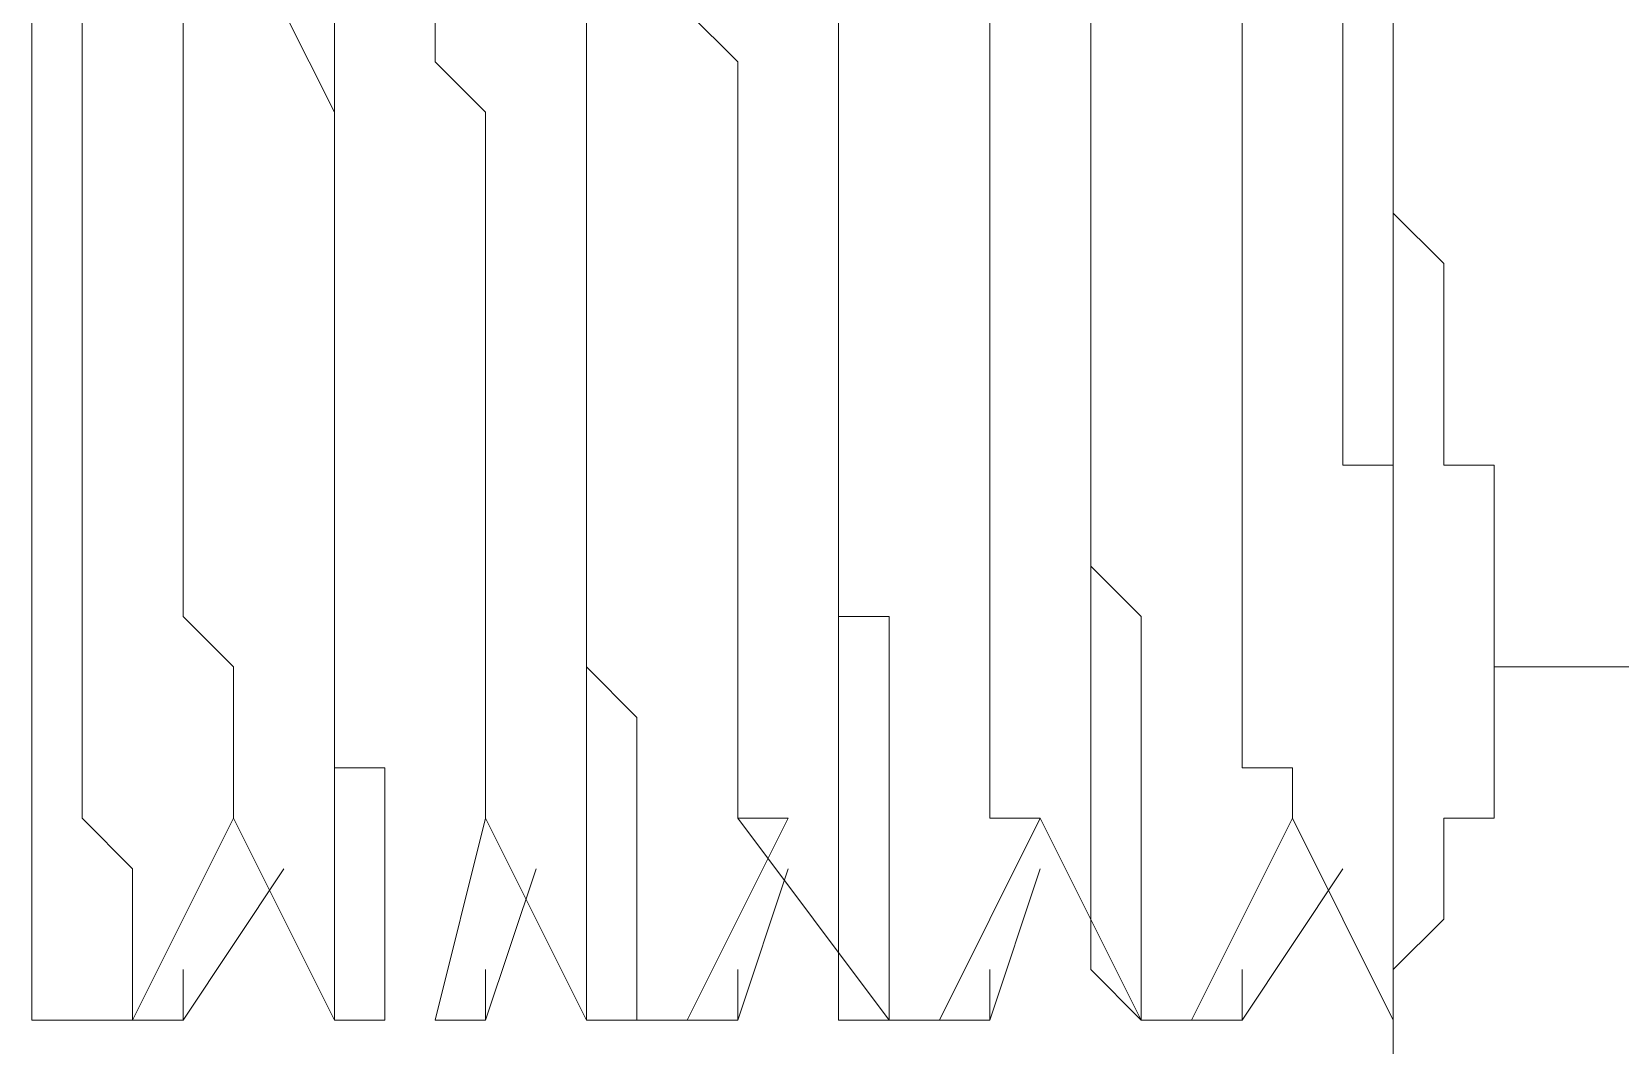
# Model space of a CAD drawing. Header units: millimetres. Extents: x 1341 to 37388, y -13954 to 1849.
# Drawn here: x 29429.67 to 29439.63, y 376.28 to 382.64 of the extents above; entities that cross this region are included whole.
import ezdxf

# ---------------------------------------------------------------- set-up
doc = ezdxf.new("R2010")
doc.units = ezdxf.units.MM
doc.layers.add('COMPONENTE', color=3, linetype='Continuous')

# ---------------------------------------------------------------- blocks, each defined once
blk = doc.blocks.new('TRANFORMADOR_IP00_TRAEL_VISTA_FRONT')
at = {"layer": 'COMPONENTE', "linetype": 'Continuous', "lineweight": 0}
for points in [[(5014.0322, 3507.1058), (5014.0322, 3512.4831)], [(5005.4918, 3511.2178), (5005.4918, 3501.4122)], [(5005.8081, 3507.1058), (5005.8081, 3507.7384)], [(5006.4407, 3507.4221), (5006.4407, 3507.7384)], [(5007.3897, 3507.1058), (5007.0733, 3507.7384)], [(5007.3897, 3507.4221), (5007.3897, 3507.7384)], [(5008.0223, 3507.4221), (5008.0223, 3507.7384)], [(5008.9712, 3507.4221), (5008.9712, 3507.7384)], [(5008.9712, 3507.1058), (5008.9712, 3507.7384)], [(5009.9201, 3507.4221), (5009.6038, 3507.7384)], [(5010.5528, 3507.1058), (5010.5528, 3507.7384)], [(5010.5528, 3507.4221), (5010.5528, 3507.7384)], [(5011.5017, 3507.4221), (5011.5017, 3507.7384)], [(5012.1343, 3507.1058), (5012.1343, 3507.7384)], [(5012.1343, 3507.4221), (5012.1343, 3507.7384)], [(5013.0832, 3507.4221), (5013.0832, 3507.7384)], [(5013.7159, 3507.4221), (5013.7159, 3507.7384)], [(5014.0322, 3507.7384), (5014.0322, 3507.1058)], [(5014.0322, 3507.1058), (5014.0322, 3507.7384)], [(5006.4407, 3507.1058), (5006.4407, 3507.4221)], [(5007.3897, 3507.1058), (5007.3897, 3507.4221)], [(5008.3386, 3507.1058), (5008.0223, 3507.4221)], [(5008.9712, 3507.1058), (5008.9712, 3507.4221)], [(5009.9201, 3507.1058), (5009.9201, 3507.4221)], [(5010.5528, 3507.1058), (5010.5528, 3507.4221)], [(5011.5017, 3507.1058), (5011.5017, 3507.4221)], [(5012.1343, 3507.1058), (5012.1343, 3507.4221)], [(5013.0832, 3507.1058), (5013.0832, 3507.4221)], [(5013.7159, 3507.1058), (5013.7159, 3507.4221)], [(5005.8081, 3506.7895), (5005.8081, 3507.1058)], [(5006.4407, 3506.7895), (5006.4407, 3507.1058)], [(5007.3897, 3506.7895), (5007.3897, 3507.1058)], [(5007.3897, 3506.4732), (5007.3897, 3507.1058)], [(5008.3386, 3506.7895), (5008.3386, 3507.1058)], [(5008.9712, 3506.4732), (5008.9712, 3507.1058)], [(5008.9712, 3506.7895), (5008.9712, 3507.1058)], [(5009.9201, 3506.7895), (5009.9201, 3507.1058)], [(5010.5528, 3506.4732), (5010.5528, 3507.1058)], [(5010.5528, 3506.1569), (5010.5528, 3507.1058)], [(5011.5017, 3506.7895), (5011.5017, 3507.1058)], [(5012.1343, 3506.4732), (5012.1343, 3507.1058)], [(5012.1343, 3506.4732), (5012.1343, 3507.1058)], [(5013.0832, 3506.7895), (5013.0832, 3507.1058)], [(5013.7159, 3506.4732), (5013.7159, 3507.1058)], [(5014.0322, 3507.1058), (5014.0322, 3507.1058)], [(5014.0322, 3507.1058), (5014.0322, 3506.7895)], [(5014.0322, 3501.0959), (5014.0322, 3507.1058)], [(5014.0322, 3506.7895), (5014.0322, 3507.1058)], [(5005.8081, 3506.4732), (5005.8081, 3506.7895)], [(5006.4407, 3506.4732), (5006.4407, 3506.7895)], [(5007.3897, 3506.1569), (5007.3897, 3506.7895)], [(5008.3386, 3506.4732), (5008.3386, 3506.7895)], [(5008.9712, 3506.4732), (5008.9712, 3506.7895)], [(5009.9201, 3506.1569), (5009.9201, 3506.7895)], [(5011.5017, 3506.4732), (5011.5017, 3506.7895)], [(5013.0832, 3506.4732), (5013.0832, 3506.7895)], [(5014.0322, 3506.7895), (5014.0322, 3506.4732)], [(5014.0322, 3506.1569), (5014.0322, 3506.7895)], [(5005.8081, 3505.5242), (5005.8081, 3506.4732)], [(5006.4407, 3506.1569), (5006.4407, 3506.4732)], [(5007.3897, 3505.8405), (5007.3897, 3506.4732)], [(5008.3386, 3506.1569), (5008.3386, 3506.4732)], [(5008.9712, 3505.8405), (5008.9712, 3506.4732)], [(5008.9712, 3505.5242), (5008.9712, 3506.4732)], [(5010.5528, 3506.1569), (5010.5528, 3506.4732)], [(5011.5017, 3506.1569), (5011.5017, 3506.4732)], [(5012.1343, 3506.1569), (5012.1343, 3506.4732)], [(5012.1343, 3505.8405), (5012.1343, 3506.4732)], [(5013.0832, 3506.1569), (5013.0832, 3506.4732)], [(5013.7159, 3505.8405), (5013.7159, 3506.4732)], [(5014.0322, 3506.4732), (5014.0322, 3506.4732)], [(5014.0322, 3506.4732), (5014.3485, 3506.1569)], [(5006.4407, 3505.8405), (5006.4407, 3506.1569)], [(5007.3897, 3505.5242), (5007.3897, 3506.1569)], [(5008.3386, 3505.5242), (5008.3386, 3506.1569)], [(5009.9201, 3505.5242), (5009.9201, 3506.1569)], [(5010.5528, 3505.5242), (5010.5528, 3506.1569)], [(5010.5528, 3505.5242), (5010.5528, 3506.1569)], [(5011.5017, 3505.8405), (5011.5017, 3506.1569)], [(5012.1343, 3505.5242), (5012.1343, 3506.1569)], [(5013.0832, 3505.5242), (5013.0832, 3506.1569)], [(5014.0322, 3505.5242), (5014.0322, 3506.1569)], [(5014.3485, 3506.1569), (5014.3485, 3505.8405)], [(5006.4407, 3505.5242), (5006.4407, 3505.8405)], [(5007.3897, 3505.5242), (5007.3897, 3505.8405)], [(5008.9712, 3505.5242), (5008.9712, 3505.8405)], [(5011.5017, 3505.5242), (5011.5017, 3505.8405)], [(5012.1343, 3505.5242), (5012.1343, 3505.8405)], [(5013.7159, 3505.5242), (5013.7159, 3505.8405)], [(5014.3485, 3505.8405), (5014.3485, 3505.5242)], [(5005.8081, 3505.2079), (5005.8081, 3505.5242)], [(5006.4407, 3505.2079), (5006.4407, 3505.5242)], [(5007.3897, 3505.2079), (5007.3897, 3505.5242)], [(5007.3897, 3505.2079), (5007.3897, 3505.5242)], [(5008.3386, 3505.2079), (5008.3386, 3505.5242)], [(5008.3386, 3505.5242), (5008.3386, 3505.5242)], [(5008.9712, 3505.2079), (5008.9712, 3505.5242)], [(5008.9712, 3505.2079), (5008.9712, 3505.5242)], [(5009.9201, 3505.2079), (5009.9201, 3505.5242)], [(5009.9201, 3505.5242), (5009.9201, 3505.5242)], [(5010.5528, 3505.2079), (5010.5528, 3505.5242)], [(5010.5528, 3505.2079), (5010.5528, 3505.5242)], [(5011.5017, 3505.2079), (5011.5017, 3505.5242)], [(5012.1343, 3505.2079), (5012.1343, 3505.5242)], [(5012.1343, 3505.2079), (5012.1343, 3505.5242)], [(5013.0832, 3505.2079), (5013.0832, 3505.5242)], [(5013.0832, 3505.5242), (5013.0832, 3505.5242)], [(5013.7159, 3505.2079), (5013.7159, 3505.5242)], [(5014.0322, 3505.2079), (5014.0322, 3505.5242)], [(5014.3485, 3505.5242), (5014.3485, 3505.5242)], [(5014.3485, 3505.5242), (5014.3485, 3505.2079)], [(5005.8081, 3504.8916), (5005.8081, 3505.2079)], [(5006.4407, 3504.8916), (5006.4407, 3505.2079)], [(5006.4407, 3505.2079), (5006.4407, 3505.2079)], [(5007.3897, 3504.8916), (5007.3897, 3505.2079)], [(5007.3897, 3504.8916), (5007.3897, 3505.2079)], [(5008.3386, 3504.8916), (5008.3386, 3505.2079)], [(5008.3386, 3505.2079), (5008.3386, 3505.2079)], [(5008.9712, 3504.8916), (5008.9712, 3505.2079)], [(5008.9712, 3504.8916), (5008.9712, 3505.2079)], [(5009.9201, 3504.8916), (5009.9201, 3505.2079)], [(5009.9201, 3505.2079), (5009.9201, 3505.2079)], [(5010.5528, 3504.8916), (5010.5528, 3505.2079)], [(5010.5528, 3504.8916), (5010.5528, 3505.2079)], [(5011.5017, 3504.8916), (5011.5017, 3505.2079)], [(5011.5017, 3505.2079), (5011.5017, 3505.2079)], [(5012.1343, 3504.8916), (5012.1343, 3505.2079)], [(5012.1343, 3504.8916), (5012.1343, 3505.2079)], [(5013.0832, 3504.8916), (5013.0832, 3505.2079)], [(5013.0832, 3505.2079), (5013.0832, 3505.2079)], [(5013.7159, 3504.8916), (5013.7159, 3505.2079)], [(5014.0322, 3504.8916), (5014.0322, 3505.2079)], [(5014.3485, 3505.2079), (5014.3485, 3504.8916)], [(5005.8081, 3504.5753), (5005.8081, 3504.8916)], [(5005.8081, 3504.8916), (5005.8081, 3504.8916)], [(5006.4407, 3504.5753), (5006.4407, 3504.8916)], [(5006.4407, 3504.8916), (5006.4407, 3504.8916)], [(5006.4407, 3504.8916), (5006.4407, 3504.8916)], [(5007.3897, 3504.5753), (5007.3897, 3504.8916)], [(5007.3897, 3504.8916), (5007.3897, 3504.8916)], [(5007.3897, 3504.5753), (5007.3897, 3504.8916)], [(5007.3897, 3504.8916), (5007.3897, 3504.8916)], [(5008.3386, 3504.5753), (5008.3386, 3504.8916)], [(5008.3386, 3504.8916), (5008.3386, 3504.8916)], [(5008.3386, 3504.8916), (5008.3386, 3504.8916)], [(5008.9712, 3504.5753), (5008.9712, 3504.8916)], [(5008.9712, 3504.8916), (5008.9712, 3504.8916)], [(5008.9712, 3504.5753), (5008.9712, 3504.8916)], [(5008.9712, 3504.8916), (5008.9712, 3504.8916)], [(5009.9201, 3504.5753), (5009.9201, 3504.8916)], [(5009.9201, 3504.8916), (5009.9201, 3504.8916)], [(5010.5528, 3504.5753), (5010.5528, 3504.8916)], [(5010.5528, 3504.8916), (5010.5528, 3504.8916)], [(5010.5528, 3504.5753), (5010.5528, 3504.8916)], [(5010.5528, 3504.8916), (5010.5528, 3504.8916)], [(5011.5017, 3504.5753), (5011.5017, 3504.8916)], [(5011.5017, 3504.8916), (5011.5017, 3504.8916)], [(5011.5017, 3504.8916), (5011.5017, 3504.8916)], [(5012.1343, 3504.5753), (5012.1343, 3504.8916)], [(5012.1343, 3504.8916), (5012.1343, 3504.8916)], [(5012.1343, 3504.5753), (5012.1343, 3504.8916)], [(5012.1343, 3504.8916), (5012.1343, 3504.8916)], [(5013.0832, 3504.5753), (5013.0832, 3504.8916)], [(5013.0832, 3504.8916), (5013.0832, 3504.8916)], [(5014.0322, 3504.8916), (5013.7159, 3504.8916)], [(5014.0322, 3504.5753), (5014.0322, 3504.8916)], [(5014.0322, 3504.5753), (5014.0322, 3504.8916)], [(5014.0322, 3504.8916), (5014.0322, 3504.8916)], [(5014.3485, 3504.8916), (5014.6648, 3504.8916)], [(5014.6648, 3504.8916), (5014.6648, 3504.5753)], [(5005.8081, 3504.259), (5005.8081, 3504.5753)], [(5006.4407, 3504.259), (5006.4407, 3504.5753)], [(5007.3897, 3504.259), (5007.3897, 3504.5753)], [(5007.3897, 3504.259), (5007.3897, 3504.5753)], [(5008.3386, 3504.259), (5008.3386, 3504.5753)], [(5008.9712, 3504.259), (5008.9712, 3504.5753)], [(5008.9712, 3504.259), (5008.9712, 3504.5753)], [(5009.9201, 3504.259), (5009.9201, 3504.5753)], [(5009.9201, 3504.5753), (5009.9201, 3504.5753)], [(5010.5528, 3504.259), (5010.5528, 3504.5753)], [(5010.5528, 3504.259), (5010.5528, 3504.5753)], [(5011.5017, 3504.259), (5011.5017, 3504.5753)], [(5012.1343, 3504.259), (5012.1343, 3504.5753)], [(5012.1343, 3504.259), (5012.1343, 3504.5753)], [(5013.0832, 3504.259), (5013.0832, 3504.5753)], [(5014.0322, 3504.259), (5014.0322, 3504.5753)], [(5014.0322, 3504.259), (5014.0322, 3504.5753)], [(5014.6648, 3504.5753), (5014.6648, 3503.9427)], [(5005.8081, 3503.9427), (5005.8081, 3504.259)], [(5005.8081, 3504.259), (5005.8081, 3504.259)], [(5006.4407, 3503.9427), (5006.4407, 3504.259)], [(5006.4407, 3504.259), (5006.4407, 3504.259)], [(5007.3897, 3503.9427), (5007.3897, 3504.259)], [(5007.3897, 3503.9427), (5007.3897, 3504.259)], [(5008.3386, 3503.9427), (5008.3386, 3504.259)], [(5008.3386, 3504.259), (5008.3386, 3504.259)], [(5008.9712, 3503.9427), (5008.9712, 3504.259)], [(5008.9712, 3503.9427), (5008.9712, 3504.259)], [(5008.9712, 3504.259), (5008.9712, 3504.259)], [(5009.9201, 3503.9427), (5009.9201, 3504.259)], [(5010.5528, 3503.9427), (5010.5528, 3504.259)], [(5010.5528, 3503.9427), (5010.5528, 3504.259)], [(5011.5017, 3503.9427), (5011.5017, 3504.259)], [(5011.5017, 3504.259), (5011.5017, 3504.259)], [(5012.1343, 3503.9427), (5012.1343, 3504.259)], [(5012.4506, 3503.9427), (5012.1343, 3504.259)], [(5013.0832, 3503.9427), (5013.0832, 3504.259)], [(5013.0832, 3504.259), (5013.0832, 3504.259)], [(5014.0322, 3503.9427), (5014.0322, 3504.259)], [(5014.0322, 3503.9427), (5014.0322, 3504.259)], [(5014.0322, 3504.259), (5014.0322, 3504.259)], [(5005.8081, 3503.6264), (5005.8081, 3503.9427)], [(5005.8081, 3503.9427), (5005.8081, 3503.9427)], [(5006.757, 3503.6264), (5006.4407, 3503.9427)], [(5006.4407, 3503.9427), (5006.4407, 3503.9427)], [(5006.4407, 3503.9427), (5006.4407, 3503.9427)], [(5007.3897, 3503.6264), (5007.3897, 3503.9427)], [(5007.3897, 3503.9427), (5007.3897, 3503.9427)], [(5007.3897, 3503.9427), (5007.3897, 3503.9427)], [(5007.3897, 3503.6264), (5007.3897, 3503.9427)], [(5007.3897, 3503.9427), (5007.3897, 3503.9427)], [(5008.3386, 3503.6264), (5008.3386, 3503.9427)], [(5008.3386, 3503.9427), (5008.3386, 3503.9427)], [(5008.3386, 3503.9427), (5008.3386, 3503.9427)], [(5008.9712, 3503.6264), (5008.9712, 3503.9427)], [(5008.9712, 3503.9427), (5008.9712, 3503.9427)], [(5008.9712, 3503.6264), (5008.9712, 3503.9427)], [(5008.9712, 3503.9427), (5008.9712, 3503.9427)], [(5009.9201, 3503.6264), (5009.9201, 3503.9427)], [(5009.9201, 3503.9427), (5009.9201, 3503.9427)], [(5009.9201, 3503.9427), (5009.9201, 3503.9427)], [(5009.9201, 3503.9427), (5009.9201, 3503.9427)], [(5010.5528, 3503.6264), (5010.5528, 3503.9427)], [(5010.5528, 3503.9427), (5010.5528, 3503.9427)], [(5010.5528, 3503.9427), (5010.5528, 3503.9427)], [(5010.8691, 3503.9427), (5010.5528, 3503.9427)], [(5010.5528, 3503.9427), (5010.5528, 3503.9427)], [(5010.8691, 3503.6264), (5010.8691, 3503.9427)], [(5011.5017, 3503.6264), (5011.5017, 3503.9427)], [(5011.5017, 3503.9427), (5011.5017, 3503.9427)], [(5011.5017, 3503.9427), (5011.5017, 3503.9427)], [(5012.1343, 3503.6264), (5012.1343, 3503.9427)], [(5012.1343, 3503.9427), (5012.1343, 3503.9427)], [(5012.1343, 3503.9427), (5012.1343, 3503.9427)], [(5012.4506, 3503.6264), (5012.4506, 3503.9427)], [(5012.4506, 3503.9427), (5012.4506, 3503.9427)], [(5013.0832, 3503.6264), (5013.0832, 3503.9427)], [(5013.0832, 3503.9427), (5013.0832, 3503.9427)], [(5013.0832, 3503.9427), (5013.0832, 3503.9427)], [(5014.0322, 3503.6264), (5014.0322, 3503.9427)], [(5014.0322, 3503.9427), (5014.0322, 3503.9427)], [(5014.0322, 3503.6264), (5014.0322, 3503.9427)], [(5014.0322, 3503.9427), (5014.0322, 3503.9427)], [(5014.6648, 3503.9427), (5014.6648, 3503.6264)], [(5005.8081, 3503.3101), (5005.8081, 3503.6264)], [(5006.757, 3503.3101), (5006.757, 3503.6264)], [(5006.757, 3503.6264), (5006.757, 3503.6264)], [(5006.757, 3503.6264), (5006.757, 3503.6264)], [(5007.3897, 3503.3101), (5007.3897, 3503.6264)], [(5007.3897, 3503.3101), (5007.3897, 3503.6264)], [(5008.3386, 3503.3101), (5008.3386, 3503.6264)], [(5008.3386, 3503.6264), (5008.3386, 3503.6264)], [(5008.9712, 3503.3101), (5008.9712, 3503.6264)], [(5009.2875, 3503.3101), (5008.9712, 3503.6264)], [(5009.9201, 3503.3101), (5009.9201, 3503.6264)], [(5009.9201, 3503.6264), (5009.9201, 3503.6264)], [(5010.5528, 3503.3101), (5010.5528, 3503.6264)], [(5010.8691, 3503.3101), (5010.8691, 3503.6264)], [(5011.5017, 3503.3101), (5011.5017, 3503.6264)], [(5011.5017, 3503.6264), (5011.5017, 3503.6264)], [(5012.1343, 3503.3101), (5012.1343, 3503.6264)], [(5012.4506, 3503.3101), (5012.4506, 3503.6264)], [(5013.0832, 3503.3101), (5013.0832, 3503.6264)], [(5013.0832, 3503.6264), (5013.0832, 3503.6264)], [(5014.0322, 3503.3101), (5014.0322, 3503.6264)], [(5014.0322, 3503.3101), (5014.0322, 3503.6264)], [(5014.0322, 3503.6264), (5014.0322, 3503.6264)], [(5020.3584, 3503.6264), (5014.6648, 3503.6264)], [(5014.6648, 3503.6264), (5014.6648, 3502.9938)], [(5005.8081, 3502.9938), (5005.8081, 3503.3101)], [(5006.757, 3502.9938), (5006.757, 3503.3101)], [(5006.757, 3503.3101), (5006.757, 3503.3101)], [(5007.3897, 3502.9938), (5007.3897, 3503.3101)], [(5007.3897, 3502.9938), (5007.3897, 3503.3101)], [(5007.3897, 3503.3101), (5007.3897, 3503.3101)], [(5008.3386, 3502.9938), (5008.3386, 3503.3101)], [(5008.3386, 3503.3101), (5008.3386, 3503.3101)], [(5008.3386, 3503.3101), (5008.3386, 3503.3101)], [(5008.9712, 3502.9938), (5008.9712, 3503.3101)], [(5008.9712, 3503.3101), (5008.9712, 3503.3101)], [(5009.2875, 3502.9938), (5009.2875, 3503.3101)], [(5009.9201, 3502.9938), (5009.9201, 3503.3101)], [(5009.9201, 3503.3101), (5009.9201, 3503.3101)], [(5010.5528, 3502.9938), (5010.5528, 3503.3101)], [(5010.8691, 3502.9938), (5010.8691, 3503.3101)], [(5011.5017, 3502.9938), (5011.5017, 3503.3101)], [(5011.5017, 3503.3101), (5011.5017, 3503.3101)], [(5011.5017, 3503.3101), (5011.5017, 3503.3101)], [(5012.1343, 3502.9938), (5012.1343, 3503.3101)], [(5012.4506, 3502.9938), (5012.4506, 3503.3101)], [(5012.4506, 3503.3101), (5012.4506, 3503.3101)], [(5013.0832, 3502.9938), (5013.0832, 3503.3101)], [(5013.0832, 3503.3101), (5013.0832, 3503.3101)], [(5014.0322, 3502.9938), (5014.0322, 3503.3101)], [(5014.0322, 3503.3101), (5014.0322, 3503.3101)], [(5014.0322, 3502.9938), (5014.0322, 3503.3101)], [(5005.8081, 3502.6774), (5005.8081, 3502.9938)], [(5005.8081, 3502.9938), (5005.8081, 3502.9938)], [(5005.8081, 3502.9938), (5005.8081, 3502.9938)], [(5006.757, 3502.6774), (5006.757, 3502.9938)], [(5006.757, 3502.9938), (5006.757, 3502.9938)], [(5006.757, 3502.9938), (5006.757, 3502.9938)], [(5006.757, 3502.9938), (5006.757, 3502.9938)], [(5006.757, 3502.9938), (5006.757, 3502.9938)], [(5006.757, 3502.9938), (5006.757, 3502.9938)], [(5006.757, 3502.9938), (5006.757, 3502.9938)], [(5006.757, 3502.9938), (5006.757, 3502.9938)], [(5006.757, 3502.9938), (5006.757, 3502.9938)], [(5006.757, 3502.9938), (5006.757, 3502.9938)], [(5007.3897, 3502.6774), (5007.3897, 3502.9938)], [(5007.3897, 3502.9938), (5007.3897, 3502.9938)], [(5007.3897, 3502.9938), (5007.3897, 3502.9938)], [(5007.706, 3502.9938), (5007.3897, 3502.9938)], [(5007.706, 3502.6774), (5007.706, 3502.9938)], [(5007.706, 3502.9938), (5007.706, 3502.9938)], [(5008.3386, 3502.6774), (5008.3386, 3502.9938)], [(5008.3386, 3502.9938), (5008.3386, 3502.9938)], [(5008.3386, 3502.9938), (5008.3386, 3502.9938)], [(5008.3386, 3502.9938), (5008.3386, 3502.9938)], [(5008.3386, 3502.9938), (5008.3386, 3502.9938)], [(5008.3386, 3502.9938), (5008.3386, 3502.9938)], [(5008.3386, 3502.9938), (5008.3386, 3502.9938)], [(5008.3386, 3502.9938), (5008.3386, 3502.9938)], [(5008.3386, 3502.9938), (5008.3386, 3502.9938)], [(5008.9712, 3502.6774), (5008.9712, 3502.9938)], [(5008.9712, 3502.9938), (5008.9712, 3502.9938)], [(5008.9712, 3502.9938), (5008.9712, 3502.9938)], [(5009.2875, 3502.6774), (5009.2875, 3502.9938)], [(5009.2875, 3502.9938), (5009.2875, 3502.9938)], [(5009.2875, 3502.9938), (5009.2875, 3502.9938)], [(5009.9201, 3502.6774), (5009.9201, 3502.9938)], [(5009.9201, 3502.9938), (5009.9201, 3502.9938)], [(5009.9201, 3502.9938), (5009.9201, 3502.9938)], [(5009.9201, 3502.9938), (5009.9201, 3502.9938)], [(5009.9201, 3502.9938), (5009.9201, 3502.9938)], [(5009.9201, 3502.9938), (5009.9201, 3502.9938)], [(5010.5528, 3502.6774), (5010.5528, 3502.9938)], [(5010.5528, 3502.9938), (5010.5528, 3502.9938)], [(5010.5528, 3502.9938), (5010.5528, 3502.9938)], [(5010.8691, 3502.6774), (5010.8691, 3502.9938)], [(5010.8691, 3502.9938), (5010.8691, 3502.9938)], [(5011.5017, 3502.6774), (5011.5017, 3502.9938)], [(5011.5017, 3502.9938), (5011.5017, 3502.9938)], [(5011.5017, 3502.9938), (5011.5017, 3502.9938)], [(5011.5017, 3502.9938), (5011.5017, 3502.9938)], [(5011.5017, 3502.9938), (5011.5017, 3502.9938)], [(5011.5017, 3502.9938), (5011.5017, 3502.9938)], [(5011.5017, 3502.9938), (5011.5017, 3502.9938)], [(5011.5017, 3502.9938), (5011.5017, 3502.9938)], [(5011.5017, 3502.9938), (5011.5017, 3502.9938)], [(5011.5017, 3502.9938), (5011.5017, 3502.9938)], [(5011.5017, 3502.9938), (5011.5017, 3502.9938)], [(5012.1343, 3502.6774), (5012.1343, 3502.9938)], [(5012.1343, 3502.9938), (5012.1343, 3502.9938)], [(5012.1343, 3502.9938), (5012.1343, 3502.9938)], [(5012.4506, 3502.6774), (5012.4506, 3502.9938)], [(5012.4506, 3502.9938), (5012.4506, 3502.9938)], [(5012.4506, 3502.9938), (5012.4506, 3502.9938)], [(5013.3995, 3502.9938), (5013.0832, 3502.9938)], [(5013.0832, 3502.9938), (5013.0832, 3502.9938)], [(5013.0832, 3502.9938), (5013.0832, 3502.9938)], [(5013.0832, 3502.9938), (5013.0832, 3502.9938)], [(5013.0832, 3502.9938), (5013.0832, 3502.9938)], [(5013.0832, 3502.9938), (5013.0832, 3502.9938)], [(5013.3995, 3502.6774), (5013.3995, 3502.9938)], [(5014.0322, 3502.6774), (5014.0322, 3502.9938)], [(5014.0322, 3502.9938), (5014.0322, 3502.9938)], [(5014.0322, 3502.9938), (5014.0322, 3502.9938)], [(5014.0322, 3502.6774), (5014.0322, 3502.9938)], [(5014.0322, 3502.9938), (5014.0322, 3502.9938)], [(5014.0322, 3502.9938), (5014.0322, 3502.9938)], [(5014.0322, 3502.9938), (5014.0322, 3502.9938)], [(5014.6648, 3502.9938), (5014.6648, 3502.9938)], [(5014.6648, 3502.9938), (5014.6648, 3502.9938)], [(5014.6648, 3502.9938), (5014.6648, 3502.6774)], [(5006.1244, 3502.3611), (5005.8081, 3502.6774)], [(5006.1244, 3501.4122), (5006.757, 3502.6774)], [(5006.757, 3502.6774), (5007.3897, 3501.4122)], [(5006.757, 3502.6774), (5006.757, 3502.6774)], [(5006.757, 3502.6774), (5006.757, 3502.6774)], [(5006.757, 3502.6774), (5006.757, 3502.6774)], [(5007.3897, 3502.3611), (5007.3897, 3502.6774)], [(5007.706, 3502.3611), (5007.706, 3502.6774)], [(5007.706, 3502.6774), (5007.706, 3502.6774)], [(5007.706, 3502.6774), (5007.706, 3502.6774)], [(5008.0223, 3501.4122), (5008.3386, 3502.6774)], [(5008.3386, 3502.6774), (5008.9712, 3501.4122)], [(5008.3386, 3502.6774), (5008.3386, 3502.6774)], [(5008.9712, 3502.3611), (5008.9712, 3502.6774)], [(5008.9712, 3502.6774), (5008.9712, 3502.6774)], [(5008.9712, 3502.6774), (5008.9712, 3502.6774)], [(5009.2875, 3502.3611), (5009.2875, 3502.6774)], [(5009.6038, 3501.4122), (5010.2364, 3502.6774)], [(5009.9201, 3502.6774), (5010.8691, 3501.4122)], [(5010.2364, 3502.6774), (5009.9201, 3502.6774)], [(5009.9201, 3502.6774), (5009.9201, 3502.6774)], [(5009.9201, 3502.6774), (5009.9201, 3502.6774)], [(5009.9201, 3502.6774), (5009.9201, 3502.6774)], [(5010.2364, 3502.6774), (5010.2364, 3502.6774)], [(5010.2364, 3502.6774), (5010.2364, 3502.6774)], [(5010.2364, 3502.6774), (5010.2364, 3502.6774)], [(5010.2364, 3502.6774), (5010.2364, 3502.6774)], [(5010.2364, 3502.6774), (5010.2364, 3502.6774)], [(5010.2364, 3502.6774), (5010.2364, 3502.6774)], [(5010.2364, 3502.6774), (5010.2364, 3502.6774)], [(5010.2364, 3502.6774), (5010.2364, 3502.6774)], [(5010.5528, 3502.3611), (5010.5528, 3502.6774)], [(5010.8691, 3502.3611), (5010.8691, 3502.6774)], [(5010.8691, 3502.6774), (5010.8691, 3502.6774)], [(5010.8691, 3502.6774), (5010.8691, 3502.6774)], [(5011.1854, 3501.4122), (5011.818, 3502.6774)], [(5011.818, 3502.6774), (5011.5017, 3502.6774)], [(5011.818, 3502.6774), (5012.4506, 3501.4122)], [(5011.818, 3502.6774), (5011.818, 3502.6774)], [(5012.1343, 3502.3611), (5012.1343, 3502.6774)], [(5012.4506, 3502.3611), (5012.4506, 3502.6774)], [(5012.4506, 3502.6774), (5012.4506, 3502.6774)], [(5012.4506, 3502.6774), (5012.4506, 3502.6774)], [(5012.7669, 3501.4122), (5013.3995, 3502.6774)], [(5013.3995, 3502.6774), (5014.0322, 3501.4122)], [(5013.3995, 3502.6774), (5013.3995, 3502.6774)], [(5013.3995, 3502.6774), (5013.3995, 3502.6774)], [(5013.3995, 3502.6774), (5013.3995, 3502.6774)], [(5013.3995, 3502.6774), (5013.3995, 3502.6774)], [(5013.3995, 3502.6774), (5013.3995, 3502.6774)], [(5013.3995, 3502.6774), (5013.3995, 3502.6774)], [(5013.3995, 3502.6774), (5013.3995, 3502.6774)], [(5013.3995, 3502.6774), (5013.3995, 3502.6774)], [(5013.3995, 3502.6774), (5013.3995, 3502.6774)], [(5013.3995, 3502.6774), (5013.3995, 3502.6774)], [(5013.3995, 3502.6774), (5013.3995, 3502.6774)], [(5014.0322, 3502.3611), (5014.0322, 3502.6774)], [(5014.0322, 3502.6774), (5014.0322, 3502.6774)], [(5014.0322, 3502.6774), (5014.0322, 3502.6774)], [(5014.0322, 3502.3611), (5014.0322, 3502.6774)], [(5014.0322, 3502.6774), (5014.0322, 3502.6774)], [(5014.6648, 3502.6774), (5014.3485, 3502.6774)], [(5014.3485, 3502.6774), (5014.3485, 3502.3611)], [(5006.1244, 3502.0448), (5006.1244, 3502.3611)], [(5006.1244, 3502.3611), (5006.1244, 3502.3611)], [(5006.1244, 3502.3611), (5006.1244, 3502.3611)], [(5006.1244, 3502.3611), (5006.1244, 3502.3611)], [(5006.4407, 3501.4122), (5007.0733, 3502.3611)], [(5007.3897, 3502.0448), (5007.3897, 3502.3611)], [(5007.3897, 3502.3611), (5007.3897, 3502.3611)], [(5007.3897, 3502.3611), (5007.3897, 3502.3611)], [(5007.3897, 3502.3611), (5007.3897, 3502.3611)], [(5007.706, 3502.0448), (5007.706, 3502.3611)], [(5007.706, 3502.3611), (5007.706, 3502.3611)], [(5007.706, 3502.3611), (5007.706, 3502.3611)], [(5007.706, 3502.3611), (5007.706, 3502.3611)], [(5007.706, 3502.3611), (5007.706, 3502.3611)], [(5007.706, 3502.3611), (5007.706, 3502.3611)], [(5007.706, 3502.3611), (5007.706, 3502.3611)], [(5008.3386, 3501.4122), (5008.6549, 3502.3611)], [(5008.9712, 3502.0448), (5008.9712, 3502.3611)], [(5008.9712, 3502.3611), (5008.9712, 3502.3611)], [(5008.9712, 3502.3611), (5008.9712, 3502.3611)], [(5008.9712, 3502.3611), (5008.9712, 3502.3611)], [(5008.9712, 3502.3611), (5008.9712, 3502.3611)], [(5008.9712, 3502.3611), (5008.9712, 3502.3611)], [(5008.9712, 3502.3611), (5008.9712, 3502.3611)], [(5009.2875, 3502.0448), (5009.2875, 3502.3611)], [(5009.2875, 3502.3611), (5009.2875, 3502.3611)], [(5009.2875, 3502.3611), (5009.2875, 3502.3611)], [(5009.2875, 3502.3611), (5009.2875, 3502.3611)], [(5009.9201, 3501.4122), (5010.2364, 3502.3611)], [(5010.5528, 3502.0448), (5010.5528, 3502.3611)], [(5010.5528, 3502.3611), (5010.5528, 3502.3611)], [(5010.5528, 3502.3611), (5010.5528, 3502.3611)], [(5010.5528, 3502.3611), (5010.5528, 3502.3611)], [(5010.8691, 3502.0448), (5010.8691, 3502.3611)], [(5010.8691, 3502.3611), (5010.8691, 3502.3611)], [(5010.8691, 3502.3611), (5010.8691, 3502.3611)], [(5010.8691, 3502.3611), (5010.8691, 3502.3611)], [(5010.8691, 3502.3611), (5010.8691, 3502.3611)], [(5010.8691, 3502.3611), (5010.8691, 3502.3611)], [(5010.8691, 3502.3611), (5010.8691, 3502.3611)], [(5011.5017, 3501.4122), (5011.818, 3502.3611)], [(5012.1343, 3502.0448), (5012.1343, 3502.3611)], [(5012.1343, 3502.3611), (5012.1343, 3502.3611)], [(5012.1343, 3502.3611), (5012.1343, 3502.3611)], [(5012.1343, 3502.3611), (5012.1343, 3502.3611)], [(5012.1343, 3502.3611), (5012.1343, 3502.3611)], [(5012.4506, 3502.0448), (5012.4506, 3502.3611)], [(5012.4506, 3502.3611), (5012.4506, 3502.3611)], [(5012.4506, 3502.3611), (5012.4506, 3502.3611)], [(5012.4506, 3502.3611), (5012.4506, 3502.3611)], [(5012.4506, 3502.3611), (5012.4506, 3502.3611)], [(5012.4506, 3502.3611), (5012.4506, 3502.3611)], [(5013.0832, 3501.4122), (5013.7159, 3502.3611)], [(5014.0322, 3502.0448), (5014.0322, 3502.3611)], [(5014.0322, 3502.3611), (5014.0322, 3502.3611)], [(5014.0322, 3502.3611), (5014.0322, 3502.3611)], [(5014.0322, 3502.3611), (5014.0322, 3502.3611)], [(5014.0322, 3502.3611), (5014.0322, 3502.3611)], [(5014.0322, 3502.3611), (5014.0322, 3502.3611)], [(5014.0322, 3502.3611), (5014.0322, 3502.3611)], [(5014.3485, 3502.3611), (5014.3485, 3502.3611)], [(5014.3485, 3502.3611), (5014.3485, 3502.3611)], [(5014.3485, 3502.3611), (5014.3485, 3502.0448)], [(5006.1244, 3501.7285), (5006.1244, 3502.0448)], [(5006.1244, 3502.0448), (5006.1244, 3502.0448)], [(5006.1244, 3502.0448), (5006.1244, 3502.0448)], [(5006.1244, 3502.0448), (5006.1244, 3502.0448)], [(5007.3897, 3501.7285), (5007.3897, 3502.0448)], [(5007.3897, 3502.0448), (5007.3897, 3502.0448)], [(5007.3897, 3502.0448), (5007.3897, 3502.0448)], [(5007.3897, 3502.0448), (5007.3897, 3502.0448)], [(5007.706, 3501.7285), (5007.706, 3502.0448)], [(5007.706, 3502.0448), (5007.706, 3502.0448)], [(5008.9712, 3501.7285), (5008.9712, 3502.0448)], [(5008.9712, 3502.0448), (5008.9712, 3502.0448)], [(5009.2875, 3501.7285), (5009.2875, 3502.0448)], [(5009.2875, 3502.0448), (5009.2875, 3502.0448)], [(5010.5528, 3501.7285), (5010.5528, 3502.0448)], [(5010.5528, 3502.0448), (5010.5528, 3502.0448)], [(5010.8691, 3501.7285), (5010.8691, 3502.0448)], [(5010.8691, 3502.0448), (5010.8691, 3502.0448)], [(5010.8691, 3502.0448), (5010.8691, 3502.0448)], [(5010.8691, 3502.0448), (5010.8691, 3502.0448)], [(5012.1343, 3501.7285), (5012.1343, 3502.0448)], [(5012.1343, 3502.0448), (5012.1343, 3502.0448)], [(5012.1343, 3502.0448), (5012.1343, 3502.0448)], [(5012.1343, 3502.0448), (5012.1343, 3502.0448)], [(5012.4506, 3501.7285), (5012.4506, 3502.0448)], [(5012.4506, 3502.0448), (5012.4506, 3502.0448)], [(5014.3485, 3502.0448), (5014.0322, 3501.7285)], [(5014.0322, 3501.7285), (5014.0322, 3502.0448)], [(5014.0322, 3502.0448), (5014.0322, 3502.0448)], [(5014.3485, 3502.0448), (5014.3485, 3502.0448)], [(5006.1244, 3501.4122), (5006.1244, 3501.7285)], [(5006.1244, 3501.7285), (5006.1244, 3501.7285)], [(5006.1244, 3501.7285), (5006.1244, 3501.7285)], [(5006.1244, 3501.7285), (5006.1244, 3501.7285)], [(5006.1244, 3501.7285), (5006.1244, 3501.7285)], [(5006.1244, 3501.7285), (5006.1244, 3501.7285)], [(5006.4407, 3501.4122), (5006.4407, 3501.7285)], [(5006.4407, 3501.7285), (5006.4407, 3501.7285)], [(5006.4407, 3501.7285), (5006.4407, 3501.7285)], [(5006.4407, 3501.7285), (5006.4407, 3501.7285)], [(5007.3897, 3501.4122), (5007.3897, 3501.7285)], [(5007.3897, 3501.7285), (5007.3897, 3501.7285)], [(5007.3897, 3501.7285), (5007.3897, 3501.7285)], [(5007.3897, 3501.7285), (5007.3897, 3501.7285)], [(5007.3897, 3501.7285), (5007.3897, 3501.7285)], [(5007.706, 3501.4122), (5007.706, 3501.7285)], [(5007.706, 3501.7285), (5007.706, 3501.7285)], [(5007.706, 3501.7285), (5007.706, 3501.7285)], [(5007.706, 3501.7285), (5007.706, 3501.7285)], [(5008.3386, 3501.4122), (5008.3386, 3501.7285)], [(5008.3386, 3501.7285), (5008.3386, 3501.7285)], [(5008.3386, 3501.7285), (5008.3386, 3501.7285)], [(5008.3386, 3501.7285), (5008.3386, 3501.7285)], [(5008.9712, 3501.4122), (5008.9712, 3501.7285)], [(5008.9712, 3501.7285), (5008.9712, 3501.7285)], [(5008.9712, 3501.7285), (5008.9712, 3501.7285)], [(5008.9712, 3501.7285), (5008.9712, 3501.7285)], [(5009.2875, 3501.4122), (5009.2875, 3501.7285)], [(5009.2875, 3501.7285), (5009.2875, 3501.7285)], [(5009.2875, 3501.7285), (5009.2875, 3501.7285)], [(5009.2875, 3501.7285), (5009.2875, 3501.7285)], [(5009.2875, 3501.7285), (5009.2875, 3501.7285)], [(5009.9201, 3501.4122), (5009.9201, 3501.7285)], [(5009.9201, 3501.7285), (5009.9201, 3501.7285)], [(5009.9201, 3501.7285), (5009.9201, 3501.7285)], [(5010.5528, 3501.4122), (5010.5528, 3501.7285)], [(5010.5528, 3501.7285), (5010.5528, 3501.7285)], [(5010.5528, 3501.7285), (5010.5528, 3501.7285)], [(5010.5528, 3501.7285), (5010.5528, 3501.7285)], [(5010.5528, 3501.7285), (5010.5528, 3501.7285)], [(5010.8691, 3501.4122), (5010.8691, 3501.7285)], [(5010.8691, 3501.7285), (5010.8691, 3501.7285)], [(5010.8691, 3501.7285), (5010.8691, 3501.7285)], [(5011.5017, 3501.4122), (5011.5017, 3501.7285)], [(5011.5017, 3501.7285), (5011.5017, 3501.7285)], [(5011.5017, 3501.7285), (5011.5017, 3501.7285)], [(5011.5017, 3501.7285), (5011.5017, 3501.7285)], [(5012.4506, 3501.4122), (5012.1343, 3501.7285)], [(5012.1343, 3501.7285), (5012.1343, 3501.7285)], [(5012.1343, 3501.7285), (5012.1343, 3501.7285)], [(5012.1343, 3501.7285), (5012.1343, 3501.7285)], [(5012.1343, 3501.7285), (5012.1343, 3501.7285)], [(5012.1343, 3501.7285), (5012.1343, 3501.7285)], [(5012.4506, 3501.4122), (5012.4506, 3501.7285)], [(5012.4506, 3501.7285), (5012.4506, 3501.7285)], [(5012.4506, 3501.7285), (5012.4506, 3501.7285)], [(5012.4506, 3501.7285), (5012.4506, 3501.7285)], [(5012.4506, 3501.7285), (5012.4506, 3501.7285)], [(5013.0832, 3501.4122), (5013.0832, 3501.7285)], [(5013.0832, 3501.7285), (5013.0832, 3501.7285)], [(5013.0832, 3501.7285), (5013.0832, 3501.7285)], [(5013.0832, 3501.7285), (5013.0832, 3501.7285)], [(5014.0322, 3501.7285), (5014.0322, 3501.4122)], [(5014.0322, 3501.4122), (5014.0322, 3501.7285)], [(5014.0322, 3501.7285), (5014.0322, 3501.7285)], [(5014.0322, 3501.7285), (5014.0322, 3501.7285)], [(5014.0322, 3501.7285), (5014.0322, 3501.7285)], [(5014.0322, 3501.7285), (5014.0322, 3501.7285)], [(5005.4918, 3501.4122), (5006.1244, 3501.4122)], [(5006.1244, 3501.4122), (5006.4407, 3501.4122)], [(5006.1244, 3501.4122), (5006.1244, 3501.4122)], [(5006.1244, 3501.4122), (5006.1244, 3501.4122)], [(5006.1244, 3501.4122), (5006.1244, 3501.4122)], [(5006.1244, 3501.4122), (5006.1244, 3501.4122)], [(5006.1244, 3501.4122), (5006.1244, 3501.4122)], [(5006.1244, 3501.4122), (5006.1244, 3501.4122)], [(5006.1244, 3501.4122), (5006.1244, 3501.4122)], [(5006.1244, 3501.4122), (5006.1244, 3501.4122)], [(5006.4407, 3501.4122), (5006.4407, 3501.4122)], [(5006.4407, 3501.4122), (5006.4407, 3501.4122)], [(5006.4407, 3501.4122), (5006.4407, 3501.4122)], [(5006.4407, 3501.4122), (5006.4407, 3501.4122)], [(5006.4407, 3501.4122), (5006.4407, 3501.4122)], [(5006.4407, 3501.4122), (5006.4407, 3501.4122)], [(5006.4407, 3501.4122), (5006.4407, 3501.4122)], [(5006.4407, 3501.4122), (5006.4407, 3501.4122)], [(5006.4407, 3501.4122), (5006.4407, 3501.4122)], [(5007.3897, 3501.4122), (5007.706, 3501.4122)], [(5007.3897, 3501.4122), (5007.3897, 3501.4122)], [(5007.3897, 3501.4122), (5007.3897, 3501.4122)], [(5007.3897, 3501.4122), (5007.3897, 3501.4122)], [(5007.3897, 3501.4122), (5007.3897, 3501.4122)], [(5007.3897, 3501.4122), (5007.3897, 3501.4122)], [(5007.3897, 3501.4122), (5007.3897, 3501.4122)], [(5007.706, 3501.4122), (5007.706, 3501.4122)], [(5007.706, 3501.4122), (5007.706, 3501.4122)], [(5007.706, 3501.4122), (5007.706, 3501.4122)], [(5007.706, 3501.4122), (5007.706, 3501.4122)], [(5007.706, 3501.4122), (5007.706, 3501.4122)], [(5007.706, 3501.4122), (5007.706, 3501.4122)], [(5007.706, 3501.4122), (5007.706, 3501.4122)], [(5007.706, 3501.4122), (5007.706, 3501.4122)], [(5007.706, 3501.4122), (5007.706, 3501.4122)], [(5007.706, 3501.4122), (5007.706, 3501.4122)], [(5007.706, 3501.4122), (5007.706, 3501.4122)], [(5008.0223, 3501.4122), (5008.3386, 3501.4122)], [(5008.3386, 3501.4122), (5008.3386, 3501.4122)], [(5008.3386, 3501.4122), (5008.3386, 3501.4122)], [(5008.3386, 3501.4122), (5008.3386, 3501.4122)], [(5008.3386, 3501.4122), (5008.3386, 3501.4122)], [(5008.3386, 3501.4122), (5008.3386, 3501.4122)], [(5008.3386, 3501.4122), (5008.3386, 3501.4122)], [(5008.3386, 3501.4122), (5008.3386, 3501.4122)], [(5008.3386, 3501.4122), (5008.3386, 3501.4122)], [(5008.3386, 3501.4122), (5008.3386, 3501.4122)], [(5009.2875, 3501.4122), (5008.9712, 3501.4122)], [(5008.9712, 3501.4122), (5008.9712, 3501.4122)], [(5008.9712, 3501.4122), (5008.9712, 3501.4122)], [(5008.9712, 3501.4122), (5008.9712, 3501.4122)], [(5008.9712, 3501.4122), (5008.9712, 3501.4122)], [(5008.9712, 3501.4122), (5008.9712, 3501.4122)], [(5008.9712, 3501.4122), (5008.9712, 3501.4122)], [(5008.9712, 3501.4122), (5008.9712, 3501.4122)], [(5008.9712, 3501.4122), (5008.9712, 3501.4122)], [(5009.2875, 3501.4122), (5009.6038, 3501.4122)], [(5009.2875, 3501.4122), (5009.2875, 3501.4122)], [(5009.2875, 3501.4122), (5009.2875, 3501.4122)], [(5009.6038, 3501.4122), (5009.2875, 3501.4122)], [(5009.2875, 3501.4122), (5009.2875, 3501.4122)], [(5009.2875, 3501.4122), (5009.2875, 3501.4122)], [(5009.2875, 3501.4122), (5009.2875, 3501.4122)], [(5009.2875, 3501.4122), (5009.2875, 3501.4122)], [(5009.2875, 3501.4122), (5009.2875, 3501.4122)], [(5009.2875, 3501.4122), (5009.2875, 3501.4122)], [(5009.2875, 3501.4122), (5009.2875, 3501.4122)], [(5009.2875, 3501.4122), (5009.2875, 3501.4122)], [(5009.2875, 3501.4122), (5009.2875, 3501.4122)], [(5009.6038, 3501.4122), (5009.9201, 3501.4122)], [(5009.9201, 3501.4122), (5009.9201, 3501.4122)], [(5009.9201, 3501.4122), (5009.9201, 3501.4122)], [(5009.9201, 3501.4122), (5009.9201, 3501.4122)], [(5009.9201, 3501.4122), (5009.9201, 3501.4122)], [(5009.9201, 3501.4122), (5009.9201, 3501.4122)], [(5009.9201, 3501.4122), (5009.9201, 3501.4122)], [(5009.9201, 3501.4122), (5009.9201, 3501.4122)], [(5009.9201, 3501.4122), (5009.9201, 3501.4122)], [(5009.9201, 3501.4122), (5009.9201, 3501.4122)], [(5009.9201, 3501.4122), (5009.9201, 3501.4122)], [(5010.8691, 3501.4122), (5010.5528, 3501.4122)], [(5010.5528, 3501.4122), (5010.5528, 3501.4122)], [(5010.5528, 3501.4122), (5010.5528, 3501.4122)], [(5010.5528, 3501.4122), (5010.5528, 3501.4122)], [(5010.5528, 3501.4122), (5010.5528, 3501.4122)], [(5010.8691, 3501.4122), (5011.1854, 3501.4122)], [(5010.8691, 3501.4122), (5010.8691, 3501.4122)], [(5010.8691, 3501.4122), (5010.8691, 3501.4122)], [(5011.1854, 3501.4122), (5010.8691, 3501.4122)], [(5010.8691, 3501.4122), (5010.8691, 3501.4122)], [(5010.8691, 3501.4122), (5010.8691, 3501.4122)], [(5010.8691, 3501.4122), (5010.8691, 3501.4122)], [(5010.8691, 3501.4122), (5010.8691, 3501.4122)], [(5010.8691, 3501.4122), (5010.8691, 3501.4122)], [(5011.1854, 3501.4122), (5011.5017, 3501.4122)], [(5011.1854, 3501.4122), (5011.1854, 3501.4122)], [(5011.1854, 3501.4122), (5011.1854, 3501.4122)], [(5011.1854, 3501.4122), (5011.1854, 3501.4122)], [(5011.1854, 3501.4122), (5011.1854, 3501.4122)], [(5011.1854, 3501.4122), (5011.1854, 3501.4122)], [(5011.1854, 3501.4122), (5011.1854, 3501.4122)], [(5011.1854, 3501.4122), (5011.1854, 3501.4122)], [(5011.1854, 3501.4122), (5011.1854, 3501.4122)], [(5011.1854, 3501.4122), (5011.1854, 3501.4122)], [(5011.1854, 3501.4122), (5011.1854, 3501.4122)], [(5011.1854, 3501.4122), (5011.1854, 3501.4122)], [(5011.1854, 3501.4122), (5011.1854, 3501.4122)], [(5011.1854, 3501.4122), (5011.1854, 3501.4122)], [(5011.1854, 3501.4122), (5011.1854, 3501.4122)], [(5011.1854, 3501.4122), (5011.1854, 3501.4122)], [(5011.1854, 3501.4122), (5011.1854, 3501.4122)], [(5011.1854, 3501.4122), (5011.1854, 3501.4122)], [(5011.5017, 3501.4122), (5011.5017, 3501.4122)], [(5011.5017, 3501.4122), (5011.5017, 3501.4122)], [(5011.5017, 3501.4122), (5011.5017, 3501.4122)], [(5011.5017, 3501.4122), (5011.5017, 3501.4122)], [(5011.5017, 3501.4122), (5011.5017, 3501.4122)], [(5011.5017, 3501.4122), (5011.5017, 3501.4122)], [(5011.5017, 3501.4122), (5011.5017, 3501.4122)], [(5011.5017, 3501.4122), (5011.5017, 3501.4122)], [(5011.5017, 3501.4122), (5011.5017, 3501.4122)], [(5011.5017, 3501.4122), (5011.5017, 3501.4122)], [(5012.4506, 3501.4122), (5012.7669, 3501.4122)], [(5012.4506, 3501.4122), (5012.4506, 3501.4122)], [(5012.4506, 3501.4122), (5012.4506, 3501.4122)], [(5012.4506, 3501.4122), (5012.4506, 3501.4122)], [(5012.4506, 3501.4122), (5012.4506, 3501.4122)], [(5012.4506, 3501.4122), (5012.4506, 3501.4122)], [(5012.7669, 3501.4122), (5012.4506, 3501.4122)], [(5012.4506, 3501.4122), (5012.4506, 3501.4122)], [(5012.7669, 3501.4122), (5013.0832, 3501.4122)], [(5012.7669, 3501.4122), (5012.7669, 3501.4122)], [(5012.7669, 3501.4122), (5012.7669, 3501.4122)], [(5012.7669, 3501.4122), (5012.7669, 3501.4122)], [(5012.7669, 3501.4122), (5012.7669, 3501.4122)], [(5012.7669, 3501.4122), (5012.7669, 3501.4122)], [(5012.7669, 3501.4122), (5012.7669, 3501.4122)], [(5012.7669, 3501.4122), (5012.7669, 3501.4122)], [(5012.7669, 3501.4122), (5012.7669, 3501.4122)], [(5013.0832, 3501.4122), (5013.0832, 3501.4122)], [(5013.0832, 3501.4122), (5013.0832, 3501.4122)], [(5013.0832, 3501.4122), (5013.0832, 3501.4122)], [(5013.0832, 3501.4122), (5013.0832, 3501.4122)], [(5013.0832, 3501.4122), (5013.0832, 3501.4122)], [(5013.0832, 3501.4122), (5013.0832, 3501.4122)], [(5013.0832, 3501.4122), (5013.0832, 3501.4122)], [(5013.0832, 3501.4122), (5013.0832, 3501.4122)], [(5013.0832, 3501.4122), (5013.0832, 3501.4122)], [(5013.0832, 3501.4122), (5013.0832, 3501.4122)], [(5013.0832, 3501.4122), (5013.0832, 3501.4122)], [(5014.0322, 3501.4122), (5014.0322, 3501.4122)], [(5014.0322, 3501.4122), (5014.0322, 3501.0959)], [(5014.0322, 3501.4122), (5014.0322, 3501.4122)], [(5014.0322, 3501.4122), (5014.0322, 3501.4122)], [(5014.0322, 3501.4122), (5014.0322, 3501.4122)], [(5014.0322, 3501.4122), (5014.0322, 3501.4122)], [(5014.0322, 3501.4122), (5014.0322, 3501.4122)], [(5014.0322, 3501.4122), (5014.0322, 3501.4122)], [(5014.0322, 3501.4122), (5014.0322, 3501.4122)], [(5014.0322, 3501.4122), (5014.0322, 3501.4122)], [(5014.0322, 3501.4122), (5014.0322, 3501.4122)], [(5014.0322, 3501.4122), (5014.0322, 3501.4122)]]:
    blk.add_lwpolyline(points, dxfattribs=at)

msp = doc.modelspace()

# ---------------------------------------------------------------- block references
at = {"linetype": 'ByBlock'}
msp.add_blockref('TRANFORMADOR_IP00_TRAEL_VISTA_FRONT', (24424.1734, -3124.971), dxfattribs=at)

doc.saveas('drawing.dxf')
